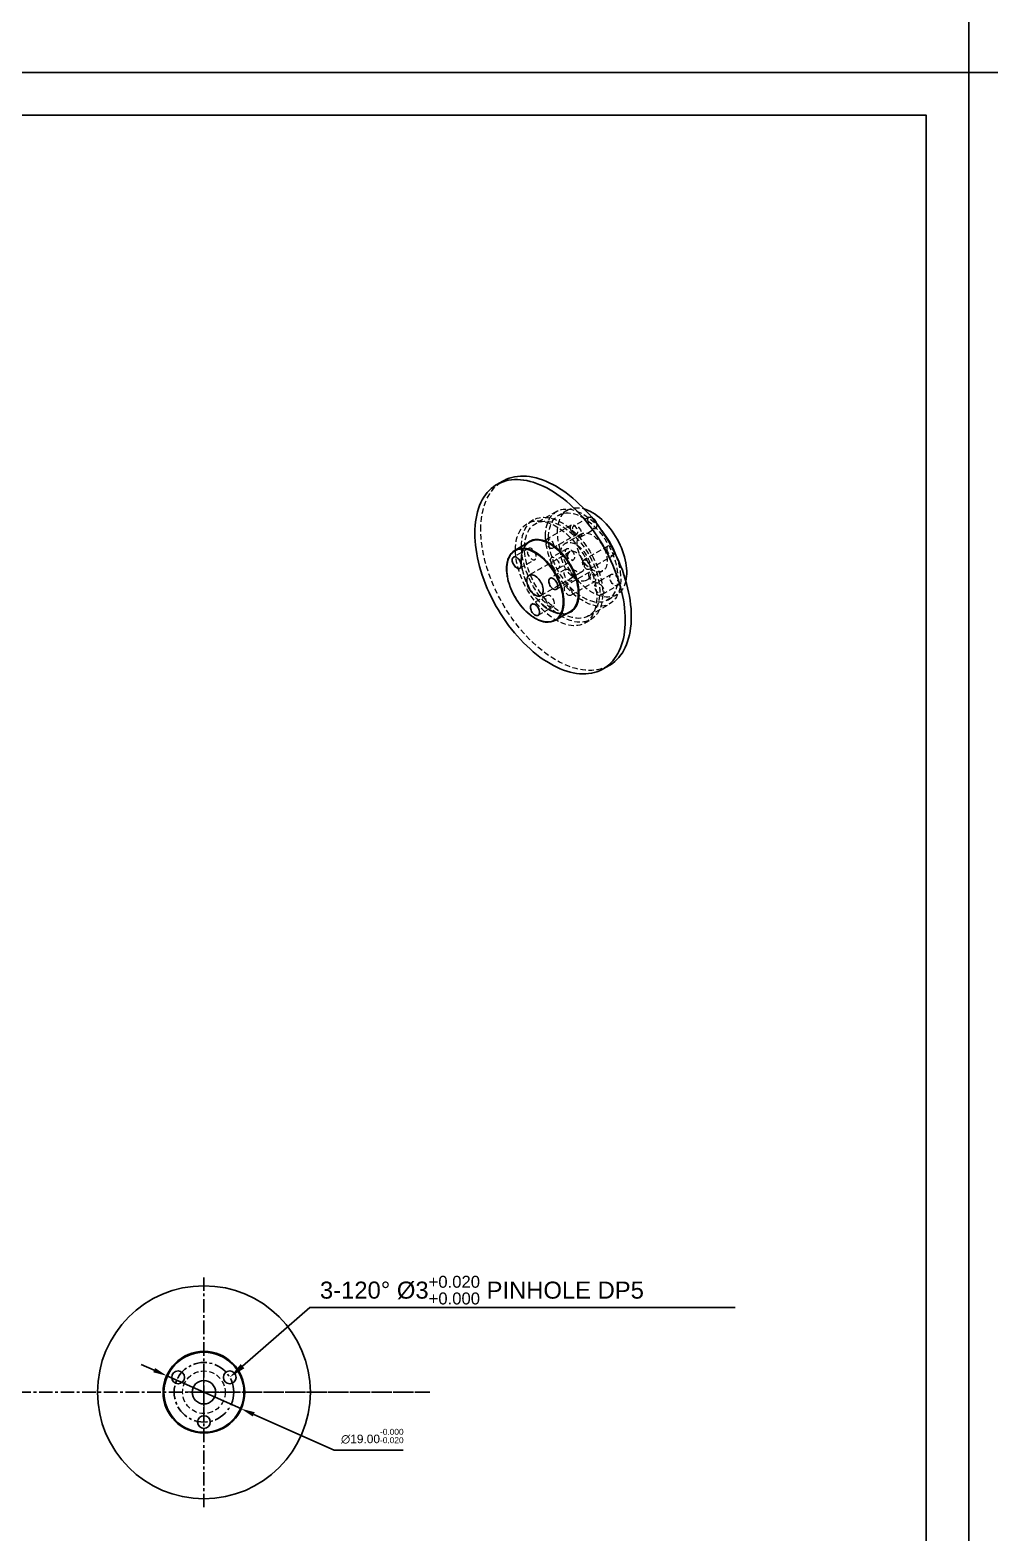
# Model space of a CAD drawing. Header units: millimetres. Extents: x 0 to 7560, y -1188 to 891.
# Drawn here: x 2299.6 to 2525.1, y -936.7 to -583.8 of the extents above; entities that cross this region are included whole.
import ezdxf
from ezdxf import colors
from ezdxf.entities.mleader import LeaderData, LeaderLine
from ezdxf.math import Vec2, Vec3

# ---------------------------------------------------------------- set-up
doc = ezdxf.new("R2010")
doc.units = ezdxf.units.MM
doc.header["$PDSIZE"] = -1
doc.linetypes.add('CENTER', pattern=[10.16, 6.35, -1.27, 1.27, -1.27])
doc.linetypes.add('HIDDEN', pattern=[1.905, 1.27, -0.635])
doc.layers.get('0').update_dxf_attribs({"lineweight": 50})
doc.layers.add('중심선', color=1, linetype='CENTER', lineweight=25)
doc.layers.add('중요 치수', color=4, linetype='Continuous', lineweight=18)
doc.styles.get("Standard").update_dxf_attribs({"font": 'arial.ttf', "height": 2})
doc.dimstyles.new('ISO-25', dxfattribs={"dimtxt": 2.5, "dimasz": 2.5, "dimexe": 1.25, "dimexo": 0.625, "dimtad": 1, "dimtxsty": 'Standard', "dimcen": 2.5, "dimadec": 0, "dimazin": 0, "dimtfac": 1, "dimtmove": 0, "dimatfit": 3, "dimfxl": 1, "dimarcsym": 0})

# ---------------------------------------------------------------- blocks, each defined once
blk = doc.blocks.new('SW_CENTERMARKSYMBOL_0')
at = {"color": 0, "linetype": 'Continuous', "lineweight": 18}
for p, q in [((0, 2.5), (0, 4.2)), ((-2.5, 0), (-4.2, 0)), ((0, 0), (-2.5, 0)), ((0, 0), (0, 2.5)), ((0, 0), (0, -2.5)), ((0, 0), (2.5, 0)), ((2.5, 0), (4.2, 0)), ((0, -2.5), (0, -4.2))]:
    blk.add_line(p, q, dxfattribs=at)
blk = doc.blocks.new('*D405')
at = {"layer": 'Defpoints', "color": 0, "ltscale": 0.5, "transparency": 16777216}
for p in [(2331.8, -899.85), (2349.17, -907.56)]:
    blk.add_point(p, dxfattribs=at)
at = {"layer": '중요 치수', "color": 0, "lineweight": -2, "ltscale": 0.5, "transparency": 16777216}
for p, q in [((2328.78, -898.51), (2325.76, -897.18)), ((2331.8, -899.85), (2349.17, -907.56)), ((2371.07, -917.27), (2352.19, -908.9)), ((2387.26, -917.27), (2371.07, -917.27))]:
    blk.add_line(p, q, dxfattribs=at)
at = {"layer": '중요 치수', "color": 0, "ltscale": 0.5, "transparency": 16777216}
for points in [[(2329, -898.01), (2328.56, -899.02), (2331.8, -899.85)], [(2352.41, -908.39), (2351.96, -909.4), (2349.17, -907.56)]]:
    blk.add_solid(points, dxfattribs=at)
at = {"layer": '중요 치수', "color": 0, "ltscale": 0.5, "transparency": 16777216, "insert": (2380.04, -914.05), "char_height": 2, "attachment_point": 5}
blk.add_mtext('∅19.00{\\H0.7x;\\S-0.000^ -0.020;}', dxfattribs=at)

msp = doc.modelspace()

# ---------------------------------------------------------------- linework, layer by layer
at = {"color": 7, "linetype": 'Continuous', "lineweight": 25}
for p, q in [((2410.713, -689.728), (2409.299, -690.544)), ((2416.977, -704.009), (2413.583, -705.968)), ((2423.082, -722.423), (2426.476, -720.464)), ((2434.297, -733.847), (2435.711, -733.03))]:
    msp.add_line(p, q, dxfattribs=at)
at = {"color": 7, "linetype": 'HIDDEN', "lineweight": 18}
for p, q in [((2423.326, -696.879), (2418.376, -699.737)), ((2425.948, -696.521), (2423.826, -697.746)), ((2430.947, -698.241), (2427.412, -700.282)), ((2417.877, -698.871), (2416.462, -699.687)), ((2426.785, -700.065), (2421.129, -703.331)), ((2422.379, -705.496), (2428.035, -702.231)), ((2429.197, -702.15), (2425.379, -704.355)), ((2428.911, -702.88), (2432.447, -700.839)), ((2416.761, -705.564), (2413.225, -707.605)), ((2425.742, -705.647), (2422.206, -707.688)), ((2435.359, -705.015), (2429.702, -708.28)), ((2414.725, -710.203), (2418.261, -708.162)), ((2426.504, -706.303), (2416.887, -711.855)), ((2423.706, -710.286), (2427.242, -708.245)), ((2430.952, -710.445), (2436.609, -707.18)), ((2419.637, -716.618), (2429.254, -711.066)), ((2425.334, -710.513), (2421.799, -712.554)), ((2431.072, -711.114), (2425.415, -714.379)), ((2430.378, -713.015), (2434.197, -710.811)), ((2436.152, -711.657), (2432.617, -713.698)), ((2423.299, -715.152), (2426.834, -713.111)), ((2426.665, -716.544), (2432.322, -713.279)), ((2434.117, -716.296), (2437.652, -714.255)), ((2421.048, -716.612), (2417.512, -718.653)), ((2419.012, -721.251), (2422.547, -719.21)), ((2430.875, -721.388), (2435.825, -718.531)), ((2435.325, -717.665), (2437.447, -716.44)), ((2429.961, -723.071), (2431.375, -722.254))]:
    msp.add_line(p, q, dxfattribs=at)
at = {"color": 7, "linetype": 'Continuous', "lineweight": 25, "flags": 128}
for points in [[(2404.12, -701.99), (2404.138, -701.085), (2404.191, -700.201), (2404.28, -699.342), (2404.404, -698.509), (2404.563, -697.704), (2404.757, -696.927), (2404.985, -696.182), (2405.247, -695.468), (2405.542, -694.788), (2405.871, -694.144), (2406.231, -693.535), (2406.622, -692.965), (2407.044, -692.433), (2407.496, -691.94), (2407.977, -691.489), (2408.485, -691.079), (2409.02, -690.712), (2409.581, -690.388), (2410.167, -690.108), (2410.776, -689.873), (2411.407, -689.682), (2412.059, -689.537), (2412.731, -689.437), (2413.421, -689.383), (2414.127, -689.376), (2414.85, -689.414), (2415.586, -689.498), (2416.335, -689.627), (2417.095, -689.803), (2417.864, -690.023), (2418.641, -690.288), (2419.425, -690.597), (2420.213, -690.949), (2421.004, -691.345), (2421.798, -691.782), (2422.591, -692.26), (2423.382, -692.779), (2424.17, -693.336), (2424.954, -693.932), (2425.731, -694.564), (2426.5, -695.232), (2427.26, -695.934), (2428.009, -696.669), (2428.745, -697.435), (2429.468, -698.231), (2430.174, -699.055), (2430.864, -699.906), (2431.536, -700.781), (2432.188, -701.679), (2432.819, -702.598), (2433.428, -703.537), (2434.014, -704.493), (2434.575, -705.465), (2435.11, -706.45), (2435.619, -707.446), (2436.099, -708.453), (2436.551, -709.466), (2436.973, -710.486), (2437.364, -711.509), (2437.725, -712.533), (2438.053, -713.556), (2438.348, -714.577), (2438.61, -715.593), (2438.838, -716.602), (2439.032, -717.602), (2439.191, -718.591), (2439.315, -719.568), (2439.404, -720.529), (2439.457, -721.474), (2439.475, -722.4), (2439.457, -723.306), (2439.404, -724.189), (2439.315, -725.048), (2439.191, -725.881), (2439.032, -726.687), (2438.838, -727.463), (2438.61, -728.209), (2438.348, -728.922), (2438.053, -729.602), (2437.725, -730.247), (2437.364, -730.855), (2436.973, -731.426), (2436.551, -731.958), (2436.099, -732.45), (2435.619, -732.902), (2435.11, -733.311), (2434.575, -733.679), (2434.014, -734.002), (2433.428, -734.282), (2432.819, -734.518), (2432.188, -734.709), (2431.536, -734.854), (2430.864, -734.953), (2430.174, -735.007), (2429.468, -735.015), (2428.745, -734.977), (2428.009, -734.893), (2427.26, -734.763), (2426.5, -734.588), (2425.731, -734.368), (2424.954, -734.103), (2424.17, -733.794), (2423.382, -733.441), (2422.591, -733.046), (2421.798, -732.609), (2421.004, -732.13), (2420.213, -731.612), (2419.425, -731.054), (2418.641, -730.459), (2417.864, -729.826), (2417.095, -729.158), (2416.335, -728.456), (2415.586, -727.721), (2414.85, -726.955), (2414.127, -726.159), (2413.421, -725.336), (2412.731, -724.485), (2412.059, -723.61), (2411.407, -722.712), (2410.776, -721.792), (2410.167, -720.854), (2409.581, -719.898), (2409.02, -718.926), (2408.485, -717.941), (2407.977, -716.944), (2407.496, -715.938), (2407.044, -714.924), (2406.622, -713.905), (2406.231, -712.882), (2405.871, -711.858), (2405.542, -710.834), (2405.247, -709.814), (2404.985, -708.798), (2404.757, -707.789), (2404.563, -706.789), (2404.404, -705.799), (2404.28, -704.823), (2404.191, -703.861), (2404.138, -702.916), (2404.12, -701.99)], [(2410.713, -689.728), (2410.995, -689.572), (2411.581, -689.292), (2412.19, -689.056), (2412.821, -688.866), (2413.473, -688.72), (2414.145, -688.621), (2414.835, -688.567), (2415.542, -688.559), (2416.264, -688.597), (2417, -688.681), (2417.749, -688.811), (2418.509, -688.986), (2419.278, -689.206), (2420.055, -689.471), (2420.839, -689.78), (2421.627, -690.133), (2422.419, -690.528), (2423.212, -690.965), (2424.005, -691.444), (2424.796, -691.962), (2425.585, -692.52), (2426.368, -693.116), (2427.145, -693.748), (2427.915, -694.416), (2428.674, -695.118), (2429.423, -695.853), (2430.16, -696.619), (2430.882, -697.415), (2431.589, -698.239), (2432.279, -699.089), (2432.95, -699.964), (2433.602, -700.862), (2434.234, -701.782), (2434.843, -702.72), (2435.428, -703.676), (2435.989, -704.648), (2436.524, -705.633), (2437.033, -706.63), (2437.513, -707.636), (2437.965, -708.65), (2438.387, -709.669), (2438.779, -710.692), (2439.139, -711.716), (2439.467, -712.74), (2439.762, -713.76), (2440.024, -714.776), (2440.252, -715.786), (2440.446, -716.786), (2440.605, -717.775), (2440.729, -718.751), (2440.818, -719.713), (2440.872, -720.658), (2440.889, -721.584), (2440.872, -722.49), (2440.818, -723.373), (2440.729, -724.232), (2440.605, -725.065), (2440.446, -725.871), (2440.252, -726.647), (2440.024, -727.393), (2439.762, -728.106), (2439.467, -728.786), (2439.139, -729.43), (2438.779, -730.039), (2438.387, -730.61), (2437.965, -731.142), (2437.513, -731.634), (2437.033, -732.085), (2436.524, -732.495), (2435.989, -732.862), (2435.711, -733.03)], [(2429.82, -696.26), (2430.226, -696.396), (2430.758, -696.611), (2431.294, -696.869), (2431.831, -697.169), (2432.369, -697.51), (2432.903, -697.89), (2433.432, -698.308), (2433.953, -698.761), (2434.464, -699.248), (2434.964, -699.767), (2435.449, -700.315), (2435.917, -700.89), (2436.367, -701.49), (2436.797, -702.111), (2437.205, -702.751), (2437.588, -703.408), (2437.945, -704.078), (2438.276, -704.759), (2438.577, -705.447), (2438.849, -706.14), (2439.089, -706.834), (2439.297, -707.527), (2439.471, -708.215), (2439.612, -708.895), (2439.718, -709.565), (2439.789, -710.222), (2439.824, -710.862), (2439.824, -711.483), (2439.789, -712.082), (2439.718, -712.656), (2439.612, -713.204), (2439.609, -713.217)], [(2419.47, -707.386), (2419.469, -707.386), (2418.989, -707.027), (2418.505, -706.706), (2418.019, -706.426), (2417.535, -706.187), (2417.055, -705.992), (2416.581, -705.84), (2416.116, -705.733), (2415.662, -705.672), (2415.223, -705.656), (2414.799, -705.686), (2414.395, -705.761), (2414.01, -705.882), (2413.649, -706.047), (2413.312, -706.257), (2413.001, -706.508), (2412.719, -706.801), (2412.466, -707.134), (2412.244, -707.504), (2412.054, -707.91), (2411.897, -708.351), (2411.774, -708.822), (2411.686, -709.323), (2411.633, -709.849), (2411.615, -710.399), (2411.633, -710.97), (2411.686, -711.558), (2411.774, -712.16), (2411.897, -712.773), (2412.054, -713.394), (2412.244, -714.02), (2412.466, -714.647), (2412.719, -715.271), (2413.001, -715.89), (2413.312, -716.501), (2413.649, -717.099), (2414.01, -717.682), (2414.395, -718.246), (2414.799, -718.789), (2415.223, -719.308), (2415.662, -719.8), (2416.116, -720.262), (2416.581, -720.692), (2417.055, -721.087), (2417.535, -721.446), (2418.019, -721.767), (2418.505, -722.047), (2418.989, -722.285), (2419.469, -722.481), (2419.943, -722.633), (2420.408, -722.74), (2420.862, -722.801), (2421.301, -722.817), (2421.725, -722.787), (2422.13, -722.711), (2422.514, -722.591), (2422.875, -722.425), (2423.212, -722.216), (2423.523, -721.964), (2423.805, -721.672), (2424.058, -721.339), (2424.28, -720.969), (2424.47, -720.562), (2424.627, -720.122), (2424.75, -719.651), (2424.838, -719.15), (2424.891, -718.624), (2424.909, -718.073), (2424.909, -718.073)], [(2415.876, -705.558), (2416.164, -705.602), (2416.634, -705.71), (2417.113, -705.863), (2417.598, -706.061), (2418.087, -706.302), (2418.578, -706.585), (2419.067, -706.909), (2419.553, -707.272), (2420.032, -707.671), (2420.502, -708.106), (2420.96, -708.573), (2421.404, -709.07), (2421.832, -709.594), (2422.241, -710.143), (2422.63, -710.714), (2422.995, -711.303), (2423.336, -711.907), (2423.65, -712.524), (2423.935, -713.15), (2424.191, -713.781), (2424.415, -714.414), (2424.607, -715.046), (2424.765, -715.674), (2424.89, -716.294), (2424.979, -716.903), (2425.032, -717.497), (2425.05, -718.073)], [(2416.357, -704.367), (2416.393, -704.332), (2416.704, -704.073), (2417.041, -703.857), (2417.403, -703.684), (2417.788, -703.555), (2418.193, -703.472), (2418.618, -703.434), (2419.059, -703.442), (2419.514, -703.495), (2419.982, -703.594), (2420.458, -703.737), (2420.942, -703.925), (2421.43, -704.156), (2421.92, -704.429), (2422.41, -704.742), (2422.896, -705.094), (2423.376, -705.483), (2423.849, -705.907), (2424.31, -706.364), (2424.759, -706.851), (2425.192, -707.366), (2425.607, -707.906), (2426.002, -708.469), (2426.376, -709.051), (2426.726, -709.65), (2427.05, -710.261), (2427.346, -710.883), (2427.614, -711.512), (2427.851, -712.144), (2428.057, -712.777), (2428.23, -713.406), (2428.37, -714.029), (2428.475, -714.643), (2428.546, -715.244), (2428.581, -715.829), (2428.581, -716.395), (2428.546, -716.939), (2428.475, -717.458), (2428.37, -717.95), (2428.23, -718.412), (2428.057, -718.841), (2427.851, -719.236), (2427.614, -719.594), (2427.346, -719.914), (2427.05, -720.193), (2426.726, -720.431), (2426.376, -720.626), (2426.002, -720.777), (2425.856, -720.822)], [(2427.967, -718.711), (2428.001, -718.629), (2428.16, -718.184), (2428.284, -717.708), (2428.373, -717.202), (2428.426, -716.67), (2428.444, -716.114), (2428.426, -715.538), (2428.373, -714.943), (2428.284, -714.335), (2428.16, -713.715), (2428.001, -713.087), (2427.809, -712.455), (2427.585, -711.821), (2427.329, -711.19), (2427.044, -710.565), (2426.73, -709.948), (2426.389, -709.343), (2426.024, -708.754), (2425.635, -708.184), (2425.226, -707.635), (2424.798, -707.111), (2424.354, -706.614), (2423.896, -706.147), (2423.426, -705.712), (2422.947, -705.312), (2422.462, -704.95), (2421.972, -704.626), (2421.481, -704.343), (2420.992, -704.101), (2420.507, -703.904), (2420.028, -703.75), (2419.558, -703.642), (2419.325, -703.605)], [(2415.036, -709.516), (2415.018, -709.281), (2414.964, -709.032), (2414.877, -708.78), (2414.759, -708.531), (2414.615, -708.295), (2414.448, -708.08), (2414.266, -707.893), (2414.073, -707.741), (2413.878, -707.628), (2413.685, -707.558), (2413.503, -707.535), (2413.336, -707.557), (2413.192, -707.626), (2413.074, -707.738), (2412.986, -707.89), (2412.933, -708.077), (2412.915, -708.292), (2412.933, -708.527), (2412.986, -708.775), (2413.074, -709.028), (2413.192, -709.277), (2413.336, -709.512), (2413.503, -709.727), (2413.685, -709.914), (2413.878, -710.067), (2414.073, -710.18), (2414.266, -710.249), (2414.448, -710.273), (2414.615, -710.25), (2414.759, -710.181), (2414.877, -710.069), (2414.964, -709.917), (2415.018, -709.731), (2415.036, -709.516)], [(2416.317, -713.114), (2416.336, -712.818), (2416.39, -712.55), (2416.478, -712.312), (2416.601, -712.11), (2416.754, -711.948), (2416.935, -711.829), (2417.141, -711.754), (2417.367, -711.726), (2417.611, -711.745), (2417.866, -711.809), (2418.129, -711.919), (2418.395, -712.073), (2418.658, -712.266), (2418.913, -712.496), (2419.157, -712.759), (2419.383, -713.049), (2419.589, -713.361), (2419.77, -713.69), (2419.923, -714.029), (2420.046, -714.371), (2420.134, -714.711), (2420.188, -715.043), (2420.207, -715.359), (2420.188, -715.654), (2420.134, -715.923), (2420.046, -716.161), (2419.923, -716.362), (2419.77, -716.524), (2419.589, -716.644), (2419.383, -716.718), (2419.157, -716.747), (2418.913, -716.728), (2418.658, -716.663), (2418.395, -716.553), (2418.129, -716.4), (2417.866, -716.206), (2417.611, -715.976), (2417.367, -715.714), (2417.141, -715.423), (2416.935, -715.111), (2416.754, -714.783), (2416.601, -714.444), (2416.478, -714.101), (2416.39, -713.761), (2416.336, -713.43), (2416.317, -713.114)], [(2423.609, -714.465), (2423.591, -714.23), (2423.538, -713.982), (2423.45, -713.729), (2423.332, -713.48), (2423.188, -713.245), (2423.021, -713.03), (2422.839, -712.843), (2422.646, -712.69), (2422.451, -712.577), (2422.258, -712.507), (2422.076, -712.484), (2421.909, -712.507), (2421.765, -712.575), (2421.647, -712.688), (2421.56, -712.84), (2421.506, -713.026), (2421.488, -713.241), (2421.506, -713.476), (2421.56, -713.725), (2421.647, -713.977), (2421.765, -714.226), (2421.909, -714.461), (2422.076, -714.677), (2422.258, -714.864), (2422.451, -715.016), (2422.646, -715.129), (2422.839, -715.199), (2423.021, -715.222), (2423.188, -715.199), (2423.332, -715.131), (2423.45, -715.018), (2423.538, -714.866), (2423.591, -714.68), (2423.609, -714.465)], [(2419.323, -720.564), (2419.305, -720.329), (2419.251, -720.081), (2419.164, -719.828), (2419.046, -719.579), (2418.901, -719.344), (2418.735, -719.129), (2418.552, -718.942), (2418.36, -718.789), (2418.164, -718.676), (2417.972, -718.607), (2417.789, -718.583), (2417.623, -718.606), (2417.478, -718.674), (2417.36, -718.787), (2417.273, -718.939), (2417.219, -719.125), (2417.201, -719.34), (2417.219, -719.575), (2417.273, -719.824), (2417.36, -720.076), (2417.478, -720.325), (2417.623, -720.561), (2417.789, -720.776), (2417.972, -720.963), (2418.164, -721.115), (2418.36, -721.228), (2418.552, -721.298), (2418.735, -721.321), (2418.901, -721.299), (2419.046, -721.23), (2419.164, -721.118), (2419.251, -720.966), (2419.305, -720.779), (2419.323, -720.564)]]:
    msp.add_lwpolyline(points, dxfattribs=at)
at = {"color": 7, "linetype": 'HIDDEN', "lineweight": 18, "flags": 128}
for points in [[(2405.534, -701.174), (2405.552, -700.268), (2405.605, -699.385), (2405.694, -698.526), (2405.818, -697.693), (2405.977, -696.887), (2406.171, -696.111), (2406.399, -695.365), (2406.661, -694.652), (2406.957, -693.972), (2407.285, -693.327), (2407.645, -692.719), (2408.036, -692.148), (2408.458, -691.616), (2408.91, -691.124), (2409.391, -690.673), (2409.899, -690.263), (2410.434, -689.896), (2410.713, -689.728)], [(2415.08, -705.052), (2415.098, -704.39), (2415.151, -703.751), (2415.239, -703.138), (2415.363, -702.552), (2415.521, -701.996), (2415.712, -701.472), (2415.937, -700.981), (2416.194, -700.527), (2416.483, -700.109), (2416.802, -699.731), (2417.15, -699.392), (2417.525, -699.096), (2417.928, -698.842), (2418.355, -698.631), (2418.805, -698.465), (2419.277, -698.344), (2419.769, -698.269), (2420.279, -698.239), (2420.805, -698.255), (2421.346, -698.317), (2421.898, -698.424), (2422.461, -698.577), (2423.032, -698.774), (2423.609, -699.015), (2424.189, -699.299), (2424.772, -699.625), (2425.353, -699.991), (2425.932, -700.397), (2426.506, -700.841), (2427.073, -701.32), (2427.631, -701.835), (2428.178, -702.381), (2428.711, -702.958), (2429.23, -703.564), (2429.731, -704.195), (2430.213, -704.85), (2430.675, -705.527), (2431.114, -706.222), (2431.529, -706.933), (2431.918, -707.658), (2432.28, -708.393), (2432.613, -709.137), (2432.917, -709.886), (2433.19, -710.637), (2433.431, -711.388), (2433.64, -712.137), (2433.814, -712.879), (2433.955, -713.612), (2434.061, -714.335), (2434.132, -715.043), (2434.167, -715.735), (2434.167, -716.407), (2434.132, -717.057), (2434.061, -717.684), (2433.955, -718.284), (2433.814, -718.855), (2433.64, -719.395), (2433.431, -719.903), (2433.19, -720.376), (2432.917, -720.812), (2432.613, -721.21), (2432.28, -721.569), (2431.918, -721.886), (2431.529, -722.162), (2431.114, -722.394), (2430.675, -722.582), (2430.213, -722.726), (2429.731, -722.824), (2429.23, -722.877), (2428.711, -722.884), (2428.178, -722.845), (2427.631, -722.76), (2427.073, -722.63), (2426.506, -722.455), (2425.932, -722.236), (2425.353, -721.974), (2424.772, -721.669), (2424.189, -721.322), (2423.609, -720.936), (2423.032, -720.511), (2422.461, -720.049), (2421.898, -719.552), (2421.346, -719.021), (2420.805, -718.459), (2420.279, -717.867), (2419.769, -717.249), (2419.277, -716.605), (2418.805, -715.939), (2418.355, -715.253), (2417.928, -714.55), (2417.525, -713.831), (2417.15, -713.101), (2416.802, -712.361), (2416.483, -711.614), (2416.194, -710.864), (2415.937, -710.112), (2415.712, -709.362), (2415.521, -708.616), (2415.363, -707.878), (2415.239, -707.15), (2415.151, -706.434), (2415.098, -705.734), (2415.08, -705.052)], [(2420.737, -702.603), (2420.755, -701.965), (2420.808, -701.351), (2420.897, -700.763), (2421.02, -700.203), (2421.178, -699.672), (2421.37, -699.175), (2421.595, -698.711), (2421.852, -698.284), (2422.14, -697.894), (2422.458, -697.544), (2422.805, -697.236), (2423.179, -696.969), (2423.578, -696.745), (2424.002, -696.566), (2424.449, -696.431), (2424.916, -696.342), (2425.401, -696.299), (2425.904, -696.301), (2426.421, -696.349), (2426.951, -696.444), (2427.492, -696.583), (2428.041, -696.767), (2428.596, -696.996), (2429.155, -697.267), (2429.716, -697.581), (2430.276, -697.935), (2430.834, -698.328), (2431.386, -698.76), (2431.931, -699.227), (2432.467, -699.729), (2432.991, -700.262), (2433.501, -700.826), (2433.945, -701.355)], [(2421.444, -703.011), (2421.462, -702.4), (2421.515, -701.813), (2421.604, -701.252), (2421.727, -700.719), (2421.885, -700.216), (2422.076, -699.746), (2422.3, -699.311), (2422.556, -698.913), (2422.843, -698.553), (2423.159, -698.233), (2423.503, -697.955), (2423.873, -697.719), (2424.269, -697.527), (2424.688, -697.379), (2425.128, -697.276), (2425.588, -697.219), (2426.065, -697.208), (2426.557, -697.243), (2427.063, -697.324), (2427.579, -697.45), (2428.105, -697.621), (2428.637, -697.836), (2429.173, -698.094), (2429.71, -698.394), (2430.247, -698.735), (2430.781, -699.115), (2431.31, -699.532), (2431.831, -699.986), (2432.343, -700.473), (2432.842, -700.991), (2433.327, -701.54), (2433.796, -702.115), (2434.246, -702.714), (2434.676, -703.335), (2435.083, -703.976), (2435.467, -704.633), (2435.824, -705.303), (2436.154, -705.983), (2436.456, -706.672), (2436.727, -707.364), (2436.968, -708.059), (2437.175, -708.751), (2437.35, -709.439), (2437.491, -710.12), (2437.597, -710.79), (2437.667, -711.446), (2437.703, -712.086), (2437.703, -712.707), (2437.667, -713.306), (2437.597, -713.881), (2437.491, -714.429), (2437.35, -714.947), (2437.175, -715.433), (2436.968, -715.886), (2436.727, -716.303), (2436.456, -716.682), (2436.154, -717.022), (2435.824, -717.322), (2435.467, -717.579), (2435.083, -717.793), (2434.676, -717.963), (2434.246, -718.088), (2433.796, -718.168), (2433.327, -718.202), (2432.842, -718.19), (2432.343, -718.132), (2431.831, -718.029), (2431.31, -717.881), (2430.781, -717.688), (2430.247, -717.451), (2429.71, -717.172), (2429.173, -716.851), (2428.637, -716.49), (2428.105, -716.091), (2427.579, -715.656), (2427.063, -715.185), (2426.557, -714.682), (2426.065, -714.148), (2425.588, -713.586), (2425.128, -712.999), (2424.688, -712.388), (2424.269, -711.757), (2423.873, -711.108), (2423.503, -710.444), (2423.159, -709.768), (2422.843, -709.083), (2422.556, -708.393), (2422.3, -707.699), (2422.076, -707.005), (2421.885, -706.314), (2421.727, -705.629), (2421.604, -704.954), (2421.515, -704.29), (2421.462, -703.642), (2421.444, -703.011)], [(2423.565, -701.786), (2423.583, -701.176), (2423.636, -700.589), (2423.725, -700.027), (2423.848, -699.494), (2424.006, -698.991), (2424.197, -698.522), (2424.421, -698.087), (2424.677, -697.688), (2424.964, -697.328), (2425.28, -697.008), (2425.624, -696.73), (2425.995, -696.494), (2426.39, -696.302), (2426.809, -696.154), (2427.249, -696.052), (2427.709, -695.995), (2428.186, -695.984), (2428.679, -696.019), (2429.184, -696.099), (2429.701, -696.225), (2429.82, -696.26)], [(2430.636, -698.928), (2430.654, -698.713), (2430.708, -698.526), (2430.795, -698.375), (2430.913, -698.262), (2431.058, -698.193), (2431.224, -698.171), (2431.407, -698.194), (2431.599, -698.264), (2431.795, -698.377), (2431.987, -698.529), (2432.17, -698.716), (2432.336, -698.931), (2432.481, -699.167), (2432.599, -699.416), (2432.686, -699.668), (2432.74, -699.917), (2432.758, -700.152), (2432.74, -700.367), (2432.686, -700.553), (2432.599, -700.705), (2432.481, -700.818), (2432.336, -700.886), (2432.17, -700.909), (2431.987, -700.885), (2431.795, -700.816), (2431.599, -700.703), (2431.407, -700.55), (2431.224, -700.363), (2431.058, -700.148), (2430.913, -699.913), (2430.795, -699.664), (2430.708, -699.411), (2430.654, -699.163), (2430.636, -698.928)], [(2435.711, -733.03), (2435.428, -733.186), (2434.843, -733.466), (2434.234, -733.702), (2433.602, -733.892), (2432.95, -734.037), (2432.279, -734.137), (2431.589, -734.191), (2430.882, -734.199), (2430.16, -734.161), (2429.423, -734.077), (2428.674, -733.947), (2427.915, -733.772), (2427.145, -733.551), (2426.368, -733.287), (2425.585, -732.978), (2424.796, -732.625), (2424.005, -732.23), (2423.212, -731.792), (2422.419, -731.314), (2421.627, -730.795), (2420.839, -730.238), (2420.055, -729.642), (2419.278, -729.01), (2418.509, -728.342), (2417.749, -727.64), (2417, -726.905), (2416.264, -726.139), (2415.542, -725.343), (2414.835, -724.519), (2414.145, -723.669), (2413.473, -722.794), (2412.821, -721.895), (2412.19, -720.976), (2411.581, -720.037), (2410.995, -719.081), (2410.434, -718.11), (2409.899, -717.125), (2409.391, -716.128), (2408.91, -715.122), (2408.458, -714.108), (2408.036, -713.088), (2407.645, -712.066), (2407.285, -711.042), (2406.957, -710.018), (2406.661, -708.997), (2406.399, -707.981), (2406.171, -706.972), (2405.977, -705.972), (2405.818, -704.983), (2405.694, -704.006), (2405.605, -703.045), (2405.552, -702.1), (2405.534, -701.174)], [(2413.666, -705.868), (2413.684, -705.206), (2413.737, -704.568), (2413.825, -703.954), (2413.949, -703.368), (2414.106, -702.812), (2414.298, -702.288), (2414.523, -701.798), (2414.78, -701.343), (2415.069, -700.926), (2415.388, -700.547), (2415.735, -700.209), (2416.111, -699.912), (2416.513, -699.658), (2416.941, -699.448), (2417.391, -699.282), (2417.863, -699.161), (2418.355, -699.085), (2418.865, -699.055), (2419.391, -699.071), (2419.932, -699.133), (2420.484, -699.241), (2421.047, -699.393), (2421.618, -699.59), (2422.195, -699.831), (2422.775, -700.115), (2423.357, -700.441), (2423.939, -700.807), (2424.518, -701.213), (2425.092, -701.657), (2425.659, -702.137), (2426.217, -702.651), (2426.764, -703.198), (2427.297, -703.775), (2427.816, -704.38), (2428.317, -705.012), (2428.799, -705.667), (2429.261, -706.343), (2429.7, -707.038), (2430.114, -707.749), (2430.504, -708.474), (2430.866, -709.21), (2431.199, -709.953), (2431.503, -710.702), (2431.776, -711.454), (2432.017, -712.205), (2432.225, -712.953), (2432.4, -713.695), (2432.541, -714.429), (2432.647, -715.151), (2432.718, -715.859), (2432.753, -716.551), (2432.753, -717.223), (2432.718, -717.874), (2432.647, -718.5), (2432.541, -719.1), (2432.4, -719.671), (2432.225, -720.212), (2432.017, -720.719), (2431.776, -721.192), (2431.503, -721.628), (2431.199, -722.026), (2430.866, -722.385), (2430.504, -722.703), (2430.114, -722.978), (2429.7, -723.21), (2429.261, -723.399), (2428.799, -723.542), (2428.317, -723.641), (2427.816, -723.693), (2427.297, -723.7), (2426.764, -723.661), (2426.217, -723.577), (2425.659, -723.447), (2425.092, -723.272), (2424.518, -723.053), (2423.939, -722.79), (2423.357, -722.485), (2422.775, -722.139), (2422.195, -721.752), (2421.618, -721.327), (2421.047, -720.865), (2420.484, -720.368), (2419.932, -719.837), (2419.391, -719.275), (2418.865, -718.684), (2418.355, -718.065), (2417.863, -717.422), (2417.391, -716.755), (2416.941, -716.069), (2416.513, -715.366), (2416.111, -714.648), (2415.735, -713.917), (2415.388, -713.177), (2415.069, -712.431), (2414.78, -711.68), (2414.523, -710.928), (2414.298, -710.178), (2414.106, -709.433), (2413.949, -708.695), (2413.825, -707.966), (2413.737, -707.251), (2413.684, -706.55), (2413.666, -705.868)], [(2415.787, -705.46), (2415.805, -704.823), (2415.858, -704.209), (2415.947, -703.621), (2416.07, -703.06), (2416.228, -702.53), (2416.42, -702.032), (2416.645, -701.568), (2416.902, -701.141), (2417.19, -700.752), (2417.508, -700.402), (2417.855, -700.093), (2418.229, -699.826), (2418.629, -699.603), (2419.053, -699.423), (2419.499, -699.289), (2419.966, -699.199), (2420.452, -699.156), (2420.954, -699.158), (2421.472, -699.207), (2422.002, -699.301), (2422.542, -699.44), (2423.091, -699.625), (2423.646, -699.853), (2424.205, -700.125), (2424.766, -700.438), (2425.326, -700.792), (2425.884, -701.186), (2426.436, -701.617), (2426.981, -702.085), (2427.517, -702.586), (2428.041, -703.12), (2428.551, -703.683), (2429.045, -704.274), (2429.522, -704.891), (2429.979, -705.531), (2430.414, -706.19), (2430.826, -706.868), (2431.213, -707.56), (2431.574, -708.264), (2431.906, -708.978), (2432.21, -709.697), (2432.482, -710.421), (2432.723, -711.145), (2432.932, -711.866), (2433.107, -712.583), (2433.248, -713.291), (2433.354, -713.988), (2433.425, -714.672), (2433.46, -715.339), (2433.46, -715.986), (2433.425, -716.612), (2433.354, -717.214), (2433.248, -717.788), (2433.107, -718.334), (2432.932, -718.848), (2432.723, -719.329), (2432.482, -719.775), (2432.21, -720.183), (2431.906, -720.553), (2431.574, -720.883), (2431.213, -721.171), (2430.826, -721.416), (2430.414, -721.618), (2429.979, -721.775), (2429.522, -721.887), (2429.045, -721.953), (2428.551, -721.974), (2428.041, -721.948), (2427.517, -721.877), (2426.981, -721.76), (2426.436, -721.598), (2425.884, -721.392), (2425.326, -721.142), (2424.766, -720.849), (2424.205, -720.515), (2423.646, -720.141), (2423.091, -719.728), (2422.542, -719.279), (2422.002, -718.794), (2421.472, -718.276), (2420.954, -717.727), (2420.452, -717.15), (2419.966, -716.545), (2419.499, -715.917), (2419.053, -715.267), (2418.629, -714.598), (2418.229, -713.913), (2417.855, -713.215), (2417.508, -712.505), (2417.19, -711.788), (2416.902, -711.066), (2416.645, -710.342), (2416.42, -709.619), (2416.228, -708.9), (2416.07, -708.187), (2415.947, -707.484), (2415.858, -706.793), (2415.805, -706.118), (2415.787, -705.46)], [(2439.609, -713.217), (2439.471, -713.722), (2439.297, -714.209), (2439.089, -714.661), (2438.849, -715.078), (2438.577, -715.458), (2438.276, -715.798), (2437.945, -716.097), (2437.588, -716.354), (2437.205, -716.568), (2436.797, -716.738), (2436.367, -716.864), (2435.917, -716.943), (2435.449, -716.977), (2434.964, -716.965), (2434.464, -716.908), (2433.953, -716.804), (2433.432, -716.656), (2432.903, -716.463), (2432.369, -716.226), (2431.831, -715.947), (2431.294, -715.626), (2430.758, -715.266), (2430.226, -714.867), (2429.701, -714.431), (2429.184, -713.96), (2428.679, -713.457), (2428.186, -712.924), (2427.709, -712.362), (2427.249, -711.774), (2426.809, -711.163), (2426.39, -710.532), (2425.995, -709.883), (2425.624, -709.219), (2425.28, -708.544), (2424.964, -707.859), (2424.677, -707.168), (2424.421, -706.474), (2424.197, -705.78), (2424.006, -705.089), (2423.848, -704.405), (2423.725, -703.729), (2423.636, -703.066), (2423.583, -702.417), (2423.565, -701.786)], [(2426.527, -700.638), (2426.545, -700.854), (2426.598, -701.082), (2426.685, -701.312), (2426.801, -701.536), (2426.943, -701.744), (2427.103, -701.928), (2427.277, -702.08), (2427.455, -702.193), (2427.632, -702.264), (2427.8, -702.289), (2427.951, -702.267), (2428.081, -702.2), (2428.183, -702.089), (2428.254, -701.94), (2428.29, -701.759), (2428.29, -701.552), (2428.254, -701.329), (2428.183, -701.099), (2428.081, -700.87), (2427.951, -700.653), (2427.8, -700.456), (2427.632, -700.288), (2427.455, -700.154), (2427.277, -700.062), (2427.103, -700.014), (2426.943, -700.012), (2426.801, -700.057), (2426.685, -700.146), (2426.598, -700.277), (2426.545, -700.443), (2426.527, -700.638)], [(2427.101, -700.969), (2427.119, -700.754), (2427.172, -700.567), (2427.26, -700.416), (2427.378, -700.303), (2427.522, -700.234), (2427.689, -700.212), (2427.871, -700.235), (2428.064, -700.305), (2428.259, -700.418), (2428.452, -700.57), (2428.634, -700.757), (2428.801, -700.972), (2428.945, -701.208), (2429.063, -701.457), (2429.151, -701.709), (2429.204, -701.958), (2429.222, -702.193), (2429.204, -702.408), (2429.151, -702.594), (2429.063, -702.746), (2428.945, -702.859), (2428.801, -702.927), (2428.634, -702.95), (2428.452, -702.927), (2428.259, -702.857), (2428.064, -702.744), (2427.871, -702.591), (2427.689, -702.404), (2427.522, -702.189), (2427.378, -701.954), (2427.26, -701.705), (2427.172, -701.452), (2427.119, -701.204), (2427.101, -700.969)], [(2428.162, -704.439), (2428.18, -704.037), (2428.234, -703.659), (2428.324, -703.311), (2428.448, -702.995), (2428.606, -702.715), (2428.795, -702.473), (2429.014, -702.272), (2429.261, -702.115), (2429.533, -702.003), (2429.827, -701.936), (2430.14, -701.916), (2430.469, -701.943), (2430.811, -702.017), (2431.162, -702.136), (2431.518, -702.3), (2431.876, -702.506), (2432.232, -702.754), (2432.583, -703.04), (2432.925, -703.361), (2433.254, -703.714), (2433.567, -704.095), (2433.861, -704.501), (2434.133, -704.928), (2434.38, -705.37), (2434.599, -705.823), (2434.788, -706.284), (2434.946, -706.746), (2435.07, -707.206), (2435.16, -707.658), (2435.214, -708.098), (2435.233, -708.521), (2435.214, -708.924), (2435.16, -709.302), (2435.07, -709.65), (2434.946, -709.966), (2434.788, -710.246), (2434.599, -710.488), (2434.38, -710.688), (2434.133, -710.846), (2433.861, -710.958), (2433.567, -711.025), (2433.254, -711.045), (2432.925, -711.018), (2432.583, -710.944), (2432.232, -710.825), (2431.876, -710.661), (2431.518, -710.455), (2431.162, -710.207), (2430.811, -709.921), (2430.469, -709.6), (2430.14, -709.247), (2429.827, -708.866), (2429.533, -708.46), (2429.261, -708.033), (2429.014, -707.591), (2428.795, -707.138), (2428.606, -706.677), (2428.448, -706.215), (2428.324, -705.755), (2428.234, -705.303), (2428.18, -704.863), (2428.162, -704.439)], [(2418.572, -707.475), (2418.554, -707.24), (2418.5, -706.991), (2418.413, -706.739), (2418.295, -706.49), (2418.15, -706.254), (2417.984, -706.039), (2417.801, -705.852), (2417.609, -705.7), (2417.413, -705.587), (2417.221, -705.517), (2417.038, -705.493), (2416.872, -705.516), (2416.727, -705.585), (2416.609, -705.697), (2416.522, -705.849), (2416.468, -706.036), (2416.45, -706.251), (2416.468, -706.486), (2416.522, -706.734), (2416.609, -706.987), (2416.727, -707.235), (2416.872, -707.471), (2417.038, -707.686), (2417.221, -707.873), (2417.413, -708.026), (2417.609, -708.139), (2417.801, -708.208), (2417.984, -708.232), (2418.15, -708.209), (2418.295, -708.14), (2418.413, -708.028), (2418.5, -707.876), (2418.554, -707.69), (2418.572, -707.475)], [(2437.26, -707.097), (2437.432, -707.563), (2437.673, -708.287), (2437.882, -709.009), (2438.057, -709.725), (2438.197, -710.434), (2438.304, -711.131), (2438.375, -711.814), (2438.41, -712.481), (2438.41, -713.129), (2438.375, -713.755), (2438.304, -714.356), (2438.197, -714.931), (2438.057, -715.477), (2437.882, -715.991), (2437.673, -716.472), (2437.432, -716.917), (2437.159, -717.326), (2436.856, -717.696), (2436.524, -718.025), (2436.163, -718.313), (2435.776, -718.559), (2435.364, -718.76), (2434.929, -718.917), (2434.472, -719.029), (2433.995, -719.096), (2433.501, -719.116), (2432.991, -719.091), (2432.467, -719.019), (2431.931, -718.902), (2431.386, -718.741), (2430.834, -718.534), (2430.276, -718.284), (2429.716, -717.992), (2429.155, -717.657), (2428.596, -717.283), (2428.041, -716.871), (2427.492, -716.421), (2426.951, -715.936), (2426.421, -715.419), (2425.904, -714.87), (2425.401, -714.292), (2424.916, -713.688), (2424.449, -713.059), (2424.002, -712.41), (2423.578, -711.741), (2423.179, -711.056), (2422.805, -710.357), (2422.458, -709.648), (2422.14, -708.931), (2421.852, -708.209), (2421.595, -707.485), (2421.37, -706.762), (2421.178, -706.042), (2421.02, -705.329), (2420.897, -704.626), (2420.808, -703.936), (2420.755, -703.26), (2420.737, -702.603), (2420.737, -702.603)], [(2420.87, -703.903), (2420.888, -703.708), (2420.941, -703.542), (2421.028, -703.412), (2421.145, -703.322), (2421.286, -703.278), (2421.447, -703.279), (2421.62, -703.327), (2421.798, -703.42), (2421.975, -703.553), (2422.143, -703.722), (2422.295, -703.919), (2422.424, -704.136), (2422.526, -704.364), (2422.597, -704.595), (2422.633, -704.818), (2422.633, -705.025), (2422.597, -705.206), (2422.526, -705.355), (2422.424, -705.466), (2422.295, -705.533), (2422.143, -705.555), (2421.975, -705.53), (2421.798, -705.459), (2421.62, -705.345), (2421.447, -705.194), (2421.286, -705.01), (2421.145, -704.802), (2421.028, -704.578), (2420.941, -704.347), (2420.888, -704.119), (2420.87, -703.903)], [(2424.343, -706.644), (2424.361, -706.241), (2424.416, -705.864), (2424.505, -705.515), (2424.63, -705.199), (2424.787, -704.919), (2424.977, -704.677), (2425.196, -704.477), (2425.443, -704.319), (2425.715, -704.207), (2426.008, -704.14), (2426.322, -704.12), (2426.651, -704.147), (2426.992, -704.221), (2427.343, -704.34), (2427.7, -704.504), (2428.058, -704.711), (2428.414, -704.958), (2428.765, -705.244), (2429.107, -705.565), (2429.436, -705.918), (2429.749, -706.3), (2430.043, -706.706), (2430.315, -707.132), (2430.561, -707.574), (2430.78, -708.028), (2430.97, -708.488), (2431.128, -708.95), (2431.252, -709.41), (2431.342, -709.862), (2431.396, -710.302), (2431.414, -710.726), (2431.396, -711.128), (2431.342, -711.506), (2431.252, -711.854), (2431.128, -712.17), (2430.97, -712.451), (2430.78, -712.692), (2430.561, -712.893), (2430.315, -713.05), (2430.043, -713.163), (2429.749, -713.229), (2429.436, -713.249), (2429.107, -713.222), (2428.765, -713.149), (2428.414, -713.029), (2428.058, -712.866), (2427.7, -712.659), (2427.343, -712.411), (2426.992, -712.126), (2426.651, -711.804), (2426.322, -711.451), (2426.008, -711.07), (2425.715, -710.664), (2425.443, -710.238), (2425.196, -709.795), (2424.977, -709.342), (2424.787, -708.882), (2424.63, -708.419), (2424.505, -707.96), (2424.416, -707.507), (2424.361, -707.067), (2424.343, -706.644)], [(2425.431, -706.334), (2425.449, -706.119), (2425.503, -705.932), (2425.59, -705.781), (2425.708, -705.668), (2425.853, -705.599), (2426.019, -705.577), (2426.202, -705.6), (2426.394, -705.67), (2426.59, -705.783), (2426.782, -705.935), (2426.965, -706.122), (2427.131, -706.337), (2427.276, -706.573), (2427.394, -706.822), (2427.481, -707.074), (2427.534, -707.323), (2427.553, -707.558), (2427.534, -707.773), (2427.481, -707.959), (2427.394, -708.111), (2427.276, -708.224), (2427.131, -708.292), (2426.965, -708.315), (2426.782, -708.292), (2426.59, -708.222), (2426.394, -708.109), (2426.202, -707.956), (2426.019, -707.769), (2425.853, -707.554), (2425.708, -707.319), (2425.59, -707.07), (2425.503, -706.817), (2425.449, -706.569), (2425.431, -706.334)], [(2435.1, -705.587), (2435.118, -705.803), (2435.171, -706.031), (2435.258, -706.261), (2435.375, -706.485), (2435.516, -706.693), (2435.677, -706.877), (2435.85, -707.029), (2436.028, -707.142), (2436.205, -707.213), (2436.373, -707.238), (2436.525, -707.217), (2436.654, -707.149), (2436.756, -707.039), (2436.827, -706.89), (2436.863, -706.708), (2436.863, -706.502), (2436.827, -706.278), (2436.756, -706.048), (2436.654, -705.82), (2436.525, -705.602), (2436.373, -705.406), (2436.205, -705.237), (2436.028, -705.104), (2435.85, -705.011), (2435.677, -704.963), (2435.516, -704.961), (2435.375, -705.006), (2435.258, -705.095), (2435.171, -705.226), (2435.118, -705.392), (2435.1, -705.587)], [(2420.757, -722.829), (2420.502, -722.789), (2420.032, -722.681), (2419.553, -722.528), (2419.067, -722.33), (2418.578, -722.089), (2418.087, -721.806), (2417.598, -721.482), (2417.113, -721.119), (2416.634, -720.72), (2416.164, -720.285), (2415.705, -719.818), (2415.261, -719.321), (2414.833, -718.797), (2414.424, -718.248), (2414.036, -717.677), (2413.67, -717.088), (2413.33, -716.484), (2413.016, -715.867), (2412.73, -715.241), (2412.475, -714.61), (2412.25, -713.977), (2412.058, -713.345), (2411.9, -712.717), (2411.776, -712.097), (2411.687, -711.488), (2411.633, -710.894), (2411.615, -710.318), (2411.633, -709.762), (2411.687, -709.229), (2411.776, -708.724), (2411.9, -708.247), (2412.058, -707.802), (2412.059, -707.8)], [(2415.009, -708.358), (2415.027, -708.935), (2415.081, -709.529), (2415.17, -710.138), (2415.294, -710.757), (2415.453, -711.385), (2415.644, -712.017), (2415.869, -712.651), (2416.124, -713.282), (2416.41, -713.908), (2416.724, -714.524), (2417.064, -715.129), (2417.43, -715.718), (2417.818, -716.289), (2418.227, -716.837), (2418.655, -717.362), (2419.1, -717.859), (2419.558, -718.326), (2420.028, -718.76), (2420.507, -719.16), (2420.992, -719.523), (2421.481, -719.846), (2421.972, -720.13), (2422.462, -720.371), (2422.947, -720.569), (2423.426, -720.722), (2423.896, -720.83), (2424.354, -720.892), (2424.51, -720.903)], [(2421.896, -708.375), (2421.914, -708.16), (2421.967, -707.974), (2422.055, -707.822), (2422.173, -707.709), (2422.317, -707.64), (2422.484, -707.618), (2422.666, -707.641), (2422.858, -707.711), (2423.054, -707.824), (2423.247, -707.976), (2423.429, -708.163), (2423.596, -708.378), (2423.74, -708.614), (2423.858, -708.863), (2423.945, -709.115), (2423.999, -709.364), (2424.017, -709.599), (2423.999, -709.814), (2423.945, -710), (2423.858, -710.152), (2423.74, -710.265), (2423.596, -710.333), (2423.429, -710.356), (2423.247, -710.333), (2423.054, -710.263), (2422.858, -710.15), (2422.666, -709.997), (2422.484, -709.81), (2422.317, -709.595), (2422.173, -709.36), (2422.055, -709.111), (2421.967, -708.858), (2421.914, -708.61), (2421.896, -708.375)], [(2425.934, -707.562), (2425.952, -707.267), (2426.006, -706.998), (2426.095, -706.761), (2426.217, -706.559), (2426.37, -706.397), (2426.551, -706.277), (2426.757, -706.203), (2426.984, -706.175), (2427.227, -706.193), (2427.483, -706.258), (2427.746, -706.368), (2428.011, -706.521), (2428.274, -706.715), (2428.53, -706.945), (2428.773, -707.207), (2429, -707.498), (2429.206, -707.81), (2429.387, -708.138), (2429.54, -708.477), (2429.662, -708.82), (2429.751, -709.16), (2429.805, -709.491), (2429.823, -709.807), (2429.805, -710.103), (2429.751, -710.372), (2429.662, -710.609), (2429.54, -710.811), (2429.387, -710.973), (2429.206, -711.092), (2429, -711.167), (2428.773, -711.195), (2428.53, -711.177), (2428.274, -711.112), (2428.011, -711.002), (2427.746, -710.848), (2427.483, -710.655), (2427.227, -710.425), (2426.984, -710.162), (2426.757, -709.872), (2426.551, -709.56), (2426.37, -709.231), (2426.217, -708.892), (2426.095, -708.55), (2426.006, -708.21), (2425.952, -707.878), (2425.934, -707.562)], [(2429.443, -708.853), (2429.461, -708.658), (2429.515, -708.491), (2429.601, -708.361), (2429.718, -708.271), (2429.859, -708.227), (2430.02, -708.228), (2430.193, -708.277), (2430.372, -708.369), (2430.548, -708.503), (2430.716, -708.671), (2430.868, -708.868), (2430.997, -709.085), (2431.1, -709.314), (2431.17, -709.544), (2431.206, -709.767), (2431.206, -709.974), (2431.17, -710.155), (2431.1, -710.304), (2430.997, -710.415), (2430.868, -710.482), (2430.716, -710.504), (2430.548, -710.479), (2430.372, -710.408), (2430.193, -710.294), (2430.02, -710.143), (2429.859, -709.959), (2429.718, -709.751), (2429.601, -709.527), (2429.515, -709.296), (2429.461, -709.068), (2429.443, -708.853)], [(2427.145, -712.424), (2427.127, -712.189), (2427.073, -711.941), (2426.986, -711.688), (2426.868, -711.439), (2426.723, -711.204), (2426.557, -710.989), (2426.374, -710.802), (2426.182, -710.649), (2425.986, -710.536), (2425.794, -710.466), (2425.611, -710.443), (2425.445, -710.466), (2425.3, -710.534), (2425.182, -710.647), (2425.095, -710.799), (2425.042, -710.985), (2425.023, -711.2), (2425.042, -711.435), (2425.095, -711.684), (2425.182, -711.936), (2425.3, -712.185), (2425.445, -712.42), (2425.611, -712.636), (2425.794, -712.823), (2425.986, -712.975), (2426.182, -713.088), (2426.374, -713.158), (2426.557, -713.181), (2426.723, -713.158), (2426.868, -713.09), (2426.986, -712.977), (2427.073, -712.825), (2427.127, -712.639), (2427.145, -712.424)], [(2430.813, -711.686), (2430.831, -711.902), (2430.885, -712.13), (2430.972, -712.361), (2431.088, -712.584), (2431.229, -712.793), (2431.39, -712.976), (2431.563, -713.128), (2431.742, -713.241), (2431.919, -713.312), (2432.086, -713.337), (2432.238, -713.316), (2432.368, -713.248), (2432.47, -713.138), (2432.54, -712.989), (2432.576, -712.807), (2432.576, -712.601), (2432.54, -712.378), (2432.47, -712.147), (2432.368, -711.919), (2432.238, -711.701), (2432.086, -711.505), (2431.919, -711.336), (2431.742, -711.203), (2431.563, -711.11), (2431.39, -711.062), (2431.229, -711.06), (2431.088, -711.105), (2430.972, -711.194), (2430.885, -711.325), (2430.831, -711.491), (2430.813, -711.686)], [(2435.842, -712.343), (2435.86, -712.129), (2435.913, -711.942), (2436, -711.79), (2436.118, -711.678), (2436.263, -711.609), (2436.429, -711.586), (2436.612, -711.61), (2436.804, -711.68), (2437, -711.793), (2437.192, -711.945), (2437.375, -712.132), (2437.541, -712.347), (2437.686, -712.583), (2437.804, -712.831), (2437.891, -713.084), (2437.945, -713.332), (2437.963, -713.568), (2437.945, -713.783), (2437.891, -713.969), (2437.804, -714.121), (2437.686, -714.233), (2437.541, -714.302), (2437.375, -714.325), (2437.192, -714.301), (2437, -714.232), (2436.804, -714.119), (2436.612, -713.966), (2436.429, -713.779), (2436.263, -713.564), (2436.118, -713.328), (2436, -713.08), (2435.913, -712.827), (2435.86, -712.579), (2435.842, -712.343)], [(2425.156, -714.952), (2425.174, -714.757), (2425.228, -714.59), (2425.315, -714.46), (2425.431, -714.371), (2425.573, -714.326), (2425.733, -714.328), (2425.906, -714.376), (2426.085, -714.468), (2426.262, -714.602), (2426.429, -714.77), (2426.581, -714.967), (2426.711, -715.184), (2426.813, -715.413), (2426.884, -715.643), (2426.92, -715.866), (2426.92, -716.073), (2426.884, -716.254), (2426.813, -716.403), (2426.711, -716.514), (2426.581, -716.581), (2426.429, -716.603), (2426.262, -716.578), (2426.085, -716.507), (2425.906, -716.394), (2425.733, -716.242), (2425.573, -716.058), (2425.431, -715.85), (2425.315, -715.626), (2425.228, -715.395), (2425.174, -715.168), (2425.156, -714.952)], [(2432.306, -714.384), (2432.324, -714.17), (2432.378, -713.983), (2432.465, -713.831), (2432.583, -713.719), (2432.727, -713.65), (2432.894, -713.627), (2433.076, -713.651), (2433.269, -713.721), (2433.465, -713.834), (2433.657, -713.986), (2433.839, -714.173), (2434.006, -714.388), (2434.151, -714.624), (2434.268, -714.872), (2434.356, -715.125), (2434.409, -715.373), (2434.427, -715.609), (2434.409, -715.824), (2434.356, -716.01), (2434.268, -716.162), (2434.151, -716.274), (2434.006, -716.343), (2433.839, -716.366), (2433.657, -716.342), (2433.465, -716.273), (2433.269, -716.16), (2433.076, -716.007), (2432.894, -715.82), (2432.727, -715.605), (2432.583, -715.369), (2432.465, -715.121), (2432.378, -714.868), (2432.324, -714.62), (2432.306, -714.384)], [(2422.858, -718.523), (2422.84, -718.288), (2422.787, -718.04), (2422.699, -717.787), (2422.581, -717.538), (2422.437, -717.303), (2422.27, -717.088), (2422.088, -716.901), (2421.895, -716.748), (2421.7, -716.635), (2421.507, -716.565), (2421.325, -716.542), (2421.158, -716.565), (2421.014, -716.633), (2420.896, -716.746), (2420.809, -716.898), (2420.755, -717.084), (2420.737, -717.299), (2420.755, -717.534), (2420.809, -717.783), (2420.896, -718.035), (2421.014, -718.284), (2421.158, -718.52), (2421.325, -718.735), (2421.507, -718.922), (2421.7, -719.074), (2421.895, -719.187), (2422.088, -719.257), (2422.27, -719.28), (2422.437, -719.258), (2422.581, -719.189), (2422.699, -719.076), (2422.787, -718.925), (2422.84, -718.738), (2422.858, -718.523)]]:
    msp.add_lwpolyline(points, dxfattribs=at)
at = {"color": 7, "linetype": 'Continuous', "lineweight": 25}
for centre, radius in [((2340.483, -903.706), 25), ((2340.483, -903.706), 9.6), ((2340.483, -903.706), 9.5), ((2340.483, -903.706), 9.4), ((2334.421, -900.206), 1.5), ((2346.545, -900.206), 1.5), ((2340.483, -903.706), 2.75), ((2340.483, -910.706), 1.5)]:
    msp.add_circle(centre, radius, dxfattribs=at)
at = {"color": 7, "linetype": 'HIDDEN', "lineweight": 18}
msp.add_circle((2340.483, -903.706), 5, dxfattribs=at)
at = {"color": 7, "linetype": 'Continuous', "lineweight": 25}
for centre, radius, start, end in [((2417.376, -714.748), 21.305, 21.04458, 38.95004), ((2415.325, -708.989), 3.475, 80.87841, 159.99364), ((2418.728, -707.165), 3.609, 80.47901, 119.02051), ((2409.847, -719.097), 15.157, 9.74614, 50.5866), ((2418.554, -718.223), 6.498, 338.12545, 1.31448), ((2414.696, -718.113), 10.213, 0.22418, 8.91376), ((2424.597, -717.356), 3.632, 301.15803, 338.09063), ((2421.339, -719.405), 3.473, 260.35748, 339.11266)]:
    msp.add_arc(centre, radius, start, end, dxfattribs=at)
at = {"color": 7, "linetype": 'HIDDEN', "lineweight": 18}
for centre, radius, start, end in [((2420.318, -707.919), 5.321, 138.11348, 183.85237), ((2421.239, -708.183), 6.233, 153.28618, 181.61275), ((2418.765, -707.016), 3.498, 120.7332, 152.14392), ((2425.892, -708.205), 10.883, 180.37488, 191.6956), ((2430.608, -707.108), 15.724, 192.12672, 227.99721), ((2424.919, -714.268), 6.621, 223.11844, 278.13735), ((2424.758, -717.39), 3.521, 265.96859, 299.21737)]:
    msp.add_arc(centre, radius, start, end, dxfattribs=at)
for points, knots in [([(2415.039, -708.317), (2415.039, -708.225), (2415.042, -707.956), (2415.07, -707.526), (2415.134, -707.037), (2415.228, -706.572), (2415.354, -706.136), (2415.507, -705.726), (2415.633, -705.48), (2415.696, -705.357)], [0, 0, 0, 0, 0.080574, 0.2338616, 0.3871554, 0.5404549, 0.6937903, 0.8472044, 1, 1, 1, 1]), ([(2415.262, -710.431), (2415.226, -710.24), (2415.154, -709.855), (2415.084, -709.29), (2415.045, -708.776), (2415.04, -708.457), (2415.039, -708.317)], [0, 0, 0, 0, 0.2614772, 0.5270094, 0.7924834, 1, 1, 1, 1]), ([(2424.543, -720.89), (2424.499, -720.889), (2424.317, -720.884), (2423.984, -720.835), (2423.546, -720.742), (2423.098, -720.605), (2422.645, -720.43), (2422.186, -720.216), (2421.725, -719.964), (2421.265, -719.676), (2420.806, -719.352), (2420.411, -719.045), (2420.173, -718.835), (2420.083, -718.755)], [0, 0, 0, 0, 0.0324622, 0.1335152, 0.2344204, 0.3352209, 0.4359549, 0.5366524, 0.6373354, 0.7380164, 0.8387043, 0.9394054, 1, 1, 1, 1])]:
    msp.add_open_spline(points, degree=3, knots=knots, dxfattribs=at)
at = {"color": 7, "linetype": 'Continuous', "lineweight": 25}
msp.add_open_spline([(2412.036, -707.833), (2412.019, -707.871), (2411.943, -708.043), (2411.839, -708.377), (2411.725, -708.833), (2411.645, -709.318), (2411.597, -709.825), (2411.581, -710.353), (2411.596, -710.899), (2411.645, -711.46), (2411.724, -712.035), (2411.836, -712.619), (2411.978, -713.211), (2412.15, -713.808), (2412.351, -714.406), (2412.581, -715.004), (2412.838, -715.597), (2413.121, -716.184), (2413.428, -716.761), (2413.759, -717.327), (2414.112, -717.877), (2414.484, -718.41), (2414.875, -718.923), (2415.282, -719.414), (2415.703, -719.88), (2416.137, -720.319), (2416.582, -720.729), (2417.035, -721.108), (2417.494, -721.455), (2417.957, -721.767), (2418.423, -722.043), (2418.888, -722.282), (2419.351, -722.482), (2419.809, -722.644), (2420.26, -722.76), (2420.564, -722.824), (2420.713, -722.836), (2420.719, -722.837)], degree=3, knots=[0, 0, 0, 0, 0.0086956, 0.0386285, 0.0685987, 0.0985946, 0.1286061, 0.1586256, 0.188647, 0.2186661, 0.2486813, 0.2786916, 0.3086969, 0.3386973, 0.3686933, 0.3986856, 0.428675, 0.4586622, 0.4886481, 0.5186336, 0.5486195, 0.5786063, 0.6085951, 0.6385866, 0.6685818, 0.6985815, 0.7285865, 0.7585974, 0.7886148, 0.8186387, 0.848669, 0.8787045, 0.908743, 0.9387794, 0.9688072, 0.9988174, 1, 1, 1, 1], dxfattribs=at)
at = {"layer": 'Defpoints', "ltscale": 0.5}
for centre in [(2334.421, -900.206), (2340.483, -910.706)]:
    msp.add_circle(centre, 1.5, dxfattribs=at)
at = {"layer": '중심선', "ltscale": 0.5}
for p, q in [((2340.483, -930.706), (2340.483, -876.706)), ((2340.483, -903.706), (1823.268, -903.706)), ((2340.483, -903.706), (2393.529, -903.706)), ((2393.529, -903.706), (2340.483, -903.706)), ((2340.483, -903.706), (2340.483, -910.706))]:
    msp.add_line(p, q, dxfattribs=at)
at = {"layer": '중심선', "linetype": 'ByBlock', "ltscale": 0.5}
for points in [[(1680.146, 0.232), (2520.146, 0.232), (2520.146, -593.768), (1680.146, -593.768)], [(2520.146, 0.232), (3360.146, 0.232), (3360.146, -593.768), (2520.146, -593.768)], [(1680.146, -593.768), (2520.146, -593.768), (2520.146, -1187.768), (1680.146, -1187.768)], [(2520.146, -593.768), (3360.146, -593.768), (3360.146, -1187.768), (2520.146, -1187.768)], [(1690.146, -603.768), (2510.146, -603.768), (2510.146, -1177.768), (1690.146, -1177.768)]]:
    msp.add_lwpolyline(points, close=True, dxfattribs=at)
at = {"layer": '중심선', "ltscale": 0.5}
msp.add_circle((2340.483, -903.706), 7, dxfattribs=at)

# ---------------------------------------------------------------- block references
at = {"color": 7, "linetype": 'Continuous', "lineweight": 0}
msp.add_blockref('SW_CENTERMARKSYMBOL_0', (2340.483, -903.706), dxfattribs=at)

# ---------------------------------------------------------------- dimensions: what is measured, and where the dimension line sits
at = {"layer": '중요 치수', "ltscale": 0.5}
dim = msp.add_diameter_dim_2p(p1=(2331.799, -899.854), p2=(2349.167, -907.558), text='<>{\\H0.7x;\\S-0.000^ -0.020;}', dimstyle='ISO-25', override={"dimtxt": 2, "dimasz": 3.302, "dimexe": 1, "dimexo": 1, "dimgap": 1.524, "dimtih": 1, "dimtoh": 1, "dimzin": 1, "dimdsep": 46, "dimcen": -10, "dimadec": 2, "dimtzin": 1}, dxfattribs=at)
dim.commit()
dim.dimension.update_dxf_attribs({"geometry": '*D405', "text_midpoint": (2380.037, -917.275), "dimtype": 163})

# ---------------------------------------------------------------- leaders
ml = msp.add_multileader_mtext('Standard', dxfattribs=at)
ml.set_content('\\A1;3-120%%D %%C3{\\H0.7x;\\S+0.020^ +0.000;} PINHOLE DP5', color=256)
ml.set_leader_properties()
ml.build(insert=Vec2(0, 0))
ml.multileader.update_dxf_attribs({"text_left_attachment_type": 5, "text_right_attachment_type": 6, "dogleg_length": 0.36})
ctx = ml.context
ctx.base_point, ctx.plane_origin = Vec3(2365.739, -883.814), Vec3(2340.483, -910.706)
ctx.left_attachment, ctx.right_attachment = 5, 6
notes = []
notes.append((ctx, [(0, (1, 1, 0), (2365.379, -883.814), (1, 0), 0.36, [(0, [(2346.545, -900.206)], 0, [])])]))
ctx.mtext.insert, ctx.mtext.flow_direction = Vec3(2367.739, -876.362), 5
for ctx, leaders in notes:
    for number, flags, end, landing, length, lines in leaders:
        leader = LeaderData()
        leader.index, (leader.has_last_leader_line, leader.has_dogleg_vector, leader.attachment_direction) = number, flags
        leader.last_leader_point, leader.dogleg_vector, leader.dogleg_length = Vec3(end), Vec3(landing), length
        for number, points, colour, breaks in lines:
            line = LeaderLine()
            line.index, line.vertices, line.color, line.breaks = number, Vec3.list(points), colors.encode_raw_color(colour), breaks
            leader.lines.append(line)
        ctx.leaders.append(leader)

doc.saveas('drawing.dxf')
